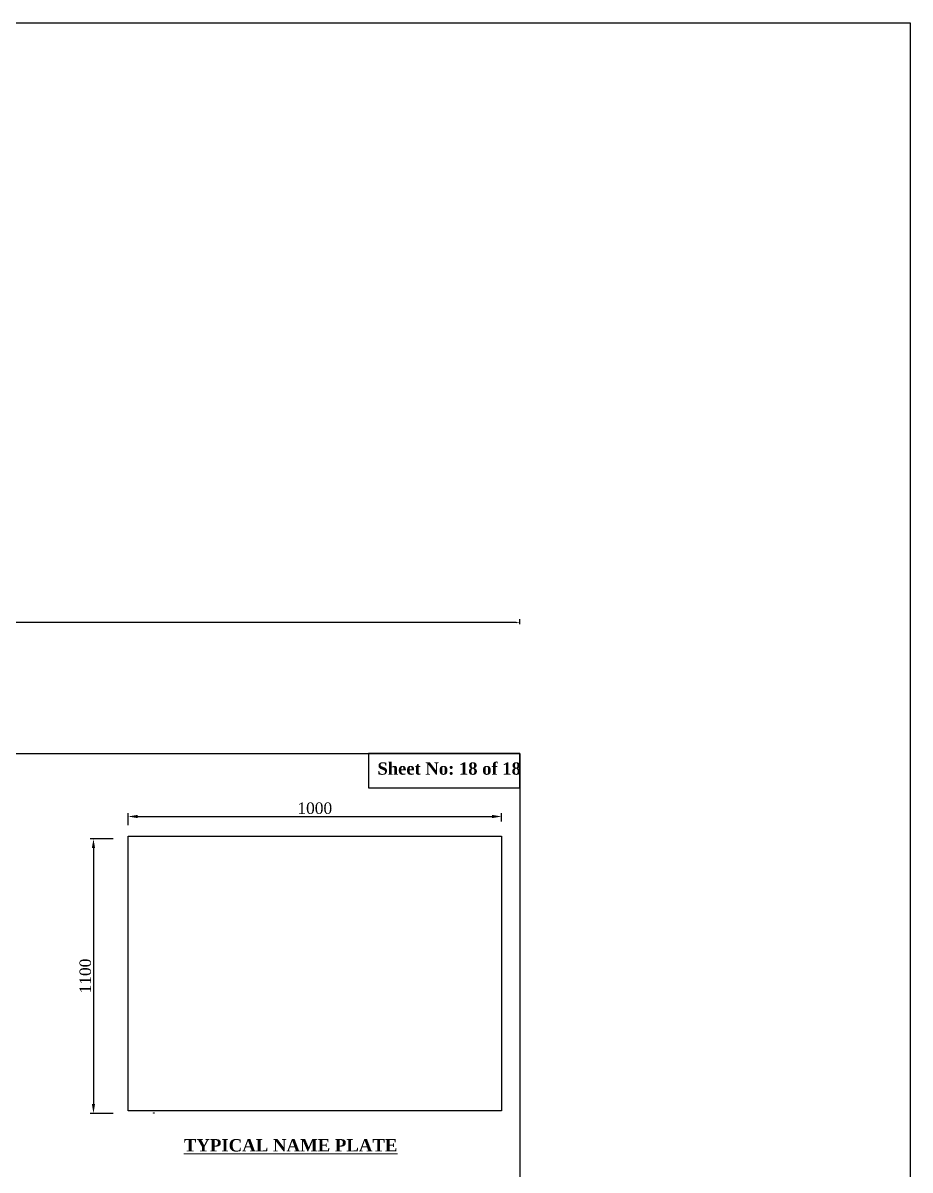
# Model space of a CAD drawing. Header units: metres. Extents: x -2434 to 11656, y -15288 to 8109.
# Drawn here: x 3526.2 to 3621.1, y -14021.2 to -13898.6 of the extents above; entities that cross this region are included whole.
import ezdxf

# ---------------------------------------------------------------- set-up
doc = ezdxf.new("R2010")
doc.units = ezdxf.units.M
doc.layers.add('Blocks', color=11, linetype='Continuous', lineweight=9)
doc.layers.add('LINE', color=7, linetype='Continuous')
doc.styles.get("Standard").update_dxf_attribs({"font": 'times.ttf'})
doc.dimstyles.get("Standard").update_dxf_attribs({"dimtxt": 0.5, "dimasz": 0.4075, "dimexe": 0.364, "dimexo": 0.219, "dimgap": 0.09, "dimtad": 0, "dimdec": 0, "dimlfac": 1000, "dimzin": 0, "dimdsep": 46, "dimtxsty": 'Standard', "dimcen": 0.09, "dimadec": 0, "dimazin": 0, "dimtfac": 1, "dimtdec": 0, "dimtofl": 0, "dimtmove": 0, "dimatfit": 3, "dimfxl": 1, "dimtolj": 1, "dimtzin": 0, "dimarcsym": 0})
picture_1 = doc.add_image_def('image1.png', size_in_pixel=(359, 227))
picture_2 = doc.add_image_def('image2.png', size_in_pixel=(340, 250))

# ---------------------------------------------------------------- blocks, each defined once
blk = doc.blocks.new('*D1467')
at = {"layer": 'Blocks', "color": 0, "linetype": 'ByBlock', "lineweight": -2, "ltscale": 0.5}
for p, q in [((3535.85, -13985.79), (3533.4, -13985.79)), ((3533.76, -13986.79), (3533.76, -14014.14)), ((3535.85, -14015.14), (3533.4, -14015.14))]:
    blk.add_line(p, q, dxfattribs=at)
at = {"layer": 'Blocks', "color": 0, "linetype": 'ByBlock', "lineweight": -3, "ltscale": 0.5}
for points in [[(3533.59, -13986.79), (3533.93, -13986.79), (3533.76, -13985.79)], [(3533.59, -14014.14), (3533.93, -14014.14), (3533.76, -14015.14)]]:
    blk.add_solid(points, dxfattribs=at)
at = {"layer": 'Defpoints', "color": 0, "linetype": 'ByBlock', "lineweight": -3, "ltscale": 0.5}
for p in [(3536.07, -13985.79), (3533.76, -14015.14), (3536.07, -14015.14)]:
    blk.add_point(p, dxfattribs=at)
at = {"layer": 'Blocks', "color": 0, "linetype": 'ByBlock', "lineweight": 13, "ltscale": 0.5, "insert": (3532.89, -14000.46), "char_height": 1.23, "attachment_point": 5, "rotation": 90}
blk.add_mtext('\\A1;1100', dxfattribs=at)
blk = doc.blocks.new('*D1476')
at = {"color": 0, "lineweight": -2, "ltscale": 0.5}
for p, q in [((3412.6, -13962.84), (3412.6, -13962.32)), ((3413, -13962.69), (3494.83, -13962.69)), ((3578.94, -13962.69), (3497.11, -13962.69)), ((3579.34, -13962.84), (3579.34, -13962.32))]:
    blk.add_line(p, q, dxfattribs=at)
at = {"color": 0, "linetype": 'Continuous', "lineweight": -3, "ltscale": 0.5}
for points in [[(3413, -13962.62), (3413, -13962.75), (3412.6, -13962.69)], [(3578.94, -13962.62), (3578.94, -13962.75), (3579.34, -13962.69)]]:
    blk.add_solid(points, dxfattribs=at)
at = {"layer": 'Defpoints', "color": 0, "linetype": 'Continuous', "lineweight": -3, "ltscale": 0.5}
for p in [(3579.34, -13962.69), (3412.6, -13976.69), (3579.34, -13976.69)]:
    blk.add_point(p, dxfattribs=at)
at = {"color": 0, "linetype": 'Continuous', "lineweight": -3, "ltscale": 0.5, "insert": (3495.97, -13962.69), "char_height": 0.5, "attachment_point": 5}
blk.add_mtext('\\A1;166746', dxfattribs=at)
blk = doc.blocks.new('*D1505')
at = {"layer": 'Blocks', "color": 0, "linetype": 'ByBlock', "lineweight": -2, "ltscale": 0.5}
for p, q in [((3535.85, -13985.79), (3533.4, -13985.79)), ((3533.76, -13986.79), (3533.76, -14014.14)), ((3535.85, -14015.14), (3533.4, -14015.14))]:
    blk.add_line(p, q, dxfattribs=at)
at = {"layer": 'Blocks', "color": 0, "linetype": 'ByBlock', "lineweight": -3, "ltscale": 0.5}
for points in [[(3533.59, -13986.79), (3533.93, -13986.79), (3533.76, -13985.79)], [(3533.59, -14014.14), (3533.93, -14014.14), (3533.76, -14015.14)]]:
    blk.add_solid(points, dxfattribs=at)
at = {"layer": 'Defpoints', "color": 0, "linetype": 'ByBlock', "lineweight": -3, "ltscale": 0.5}
for p in [(3536.07, -13985.79), (3533.76, -14015.14), (3536.07, -14015.14)]:
    blk.add_point(p, dxfattribs=at)
at = {"layer": 'Blocks', "color": 0, "linetype": 'ByBlock', "lineweight": 13, "ltscale": 0.5, "insert": (3532.89, -14000.46), "char_height": 1.23, "attachment_point": 5, "rotation": 90}
blk.add_mtext('\\A1;1100', dxfattribs=at)
blk = doc.blocks.new('*D1510')
at = {"layer": 'Blocks', "color": 0, "linetype": 'ByBlock', "lineweight": -2, "ltscale": 0.5}
for p, q in [((3537.47, -13984.34), (3537.47, -13983.04)), ((3538.47, -13983.41), (3576.38, -13983.41)), ((3577.38, -13983.95), (3577.38, -13983.04))]:
    blk.add_line(p, q, dxfattribs=at)
at = {"layer": 'Blocks', "color": 0, "linetype": 'ByBlock', "lineweight": -3, "ltscale": 0.5}
for points in [[(3538.47, -13983.24), (3538.47, -13983.58), (3537.47, -13983.41)], [(3576.38, -13983.24), (3576.38, -13983.58), (3577.38, -13983.41)]]:
    blk.add_solid(points, dxfattribs=at)
at = {"layer": 'Defpoints', "color": 0, "linetype": 'ByBlock', "lineweight": -3, "ltscale": 0.5}
for p in [(3577.38, -13983.41), (3537.47, -13984.56), (3577.38, -13984.16)]:
    blk.add_point(p, dxfattribs=at)
at = {"layer": 'Blocks', "color": 0, "linetype": 'ByBlock', "lineweight": 13, "ltscale": 0.5, "insert": (3557.42, -13982.53), "char_height": 1.23, "attachment_point": 5}
blk.add_mtext('\\A1;1000', dxfattribs=at)
blk = doc.blocks.new('*D1515')
at = {"color": 0, "lineweight": -2, "ltscale": 0.5}
for p, q in [((3412.6, -13962.84), (3412.6, -13962.32)), ((3413, -13962.69), (3494.83, -13962.69)), ((3578.94, -13962.69), (3497.11, -13962.69)), ((3579.34, -13962.84), (3579.34, -13962.32))]:
    blk.add_line(p, q, dxfattribs=at)
at = {"color": 0, "linetype": 'Continuous', "lineweight": -3, "ltscale": 0.5}
for points in [[(3413, -13962.62), (3413, -13962.75), (3412.6, -13962.69)], [(3578.94, -13962.62), (3578.94, -13962.75), (3579.34, -13962.69)]]:
    blk.add_solid(points, dxfattribs=at)
at = {"layer": 'Defpoints', "color": 0, "linetype": 'Continuous', "lineweight": -3, "ltscale": 0.5}
for p in [(3579.34, -13962.69), (3412.6, -13976.69), (3579.34, -13976.69)]:
    blk.add_point(p, dxfattribs=at)
at = {"color": 0, "linetype": 'Continuous', "lineweight": -3, "ltscale": 0.5, "insert": (3495.97, -13962.69), "char_height": 0.5, "attachment_point": 5}
blk.add_mtext('\\A1;166746', dxfattribs=at)

msp = doc.modelspace()

# ---------------------------------------------------------------- linework, layer by layer
at = {"color": 0, "lineweight": -3, "ltscale": 0.5}
msp.add_lwpolyline([(-254.448511, -13898.58967), (3621.057254, -13898.58967), (3621.057254, -14191.821671), (-254.448511, -14191.821671)], close=True, dxfattribs=at)
at = {"color": 7, "linetype": 'ByBlock', "lineweight": 30}
msp.add_lwpolyline([(3579.342808, -13976.688096), (3563.178001, -13976.688096), (3563.178001, -13980.351659), (3579.342808, -13980.351659)], close=True, dxfattribs=at)
msp.add_lwpolyline([(3579.342808, -13976.688096), (3563.178001, -13976.688096), (3563.178001, -13980.351659), (3579.342808, -13980.351659)], close=True, dxfattribs=at)
at = {"layer": 'LINE', "color": 1, "linetype": 'ByBlock', "lineweight": 30, "ltscale": 0.5}
msp.add_lwpolyline([(3412.596455, -14094.601588), (3412.596455, -13976.688096), (3579.342808, -13976.688096), (3579.342808, -14094.601588), (3412.596455, -14094.601588)], close=True, dxfattribs=at)
msp.add_lwpolyline([(3412.596455, -14094.601588), (3412.596455, -13976.688096), (3579.342808, -13976.688096), (3579.342808, -14094.601588), (3412.596455, -14094.601588)], close=True, dxfattribs=at)

# ---------------------------------------------------------------- texts
at = {"color": 7, "linetype": 'ByBlock', "lineweight": 30, "insert": (3564.120089, -13977.627363), "char_height": 1.3144403, "width": 70.27533172, "attachment_point": 1}
msp.add_mtext('{\\fTimes New Roman|b1|i0|c0|p18;Sheet No: 18 of 18}', dxfattribs=at)
at = {"layer": 'Blocks', "color": 0, "linetype": 'ByBlock', "lineweight": 13, "ltscale": 0.5, "insert": (3543.425722, -14017.888329), "char_height": 1.32685953, "width": 55.69635843, "attachment_point": 1}
msp.add_mtext('{\\fTimes New Roman|b1|i0|c0|p18;\\LTYPICAL NAME PLATE}', dxfattribs=at)
msp.add_mtext('{\\fTimes New Roman|b1|i0|c0|p18;\\LTYPICAL NAME PLATE}', dxfattribs=at)

# ---------------------------------------------------------------- dimensions: what is measured, and where the dimension line sits
at = {"color": 0, "linetype": 'Continuous', "lineweight": -3, "ltscale": 0.5}
for picture in ['*D1476', '*D1515']:
    dim = msp.add_linear_dim(base=(3579.342808, -13962.685963), p1=(3412.596455, -13976.688096), p2=(3579.342808, -13976.688096), dimstyle='Standard', override={"dimfxl": 0.15, "dimfxlon": 1}, dxfattribs=at)
    dim.commit()
    dim.dimension.update_dxf_attribs({"geometry": picture, "text_midpoint": (3495.969632, -13962.685963)})
at = {"layer": 'Blocks', "color": 0, "linetype": 'ByBlock', "lineweight": 13, "ltscale": 0.5}
dim = msp.add_linear_dim(base=(3577.384267, -13983.408957), p1=(3537.465675, -13984.556194), p2=(3577.384267, -13984.164897), text='1000', dimstyle='Standard', override={"dimtxt": 1.23, "dimasz": 1, "dimgap": 0.25, "dimtad": 1, "dimazin": 1, "dimfxl": 700, "dimfxlon": 1}, dxfattribs=at)
dim.commit()
dim.dimension.update_dxf_attribs({"geometry": '*D1510', "text_midpoint": (3557.424971, -13982.533315)})
for picture in ['*D1467', '*D1505']:
    dim = msp.add_linear_dim(base=(3533.760963, -14015.13504), p1=(3536.07049, -13985.790388), p2=(3536.07049, -14015.13504), angle=90, text='1100', dimstyle='Standard', override={"dimtxt": 1.23, "dimasz": 1, "dimgap": 0.25, "dimtad": 1, "dimazin": 1, "dimfxl": 700, "dimfxlon": 1}, dxfattribs=at)
    dim.commit()
    dim.dimension.update_dxf_attribs({"geometry": picture, "text_midpoint": (3532.885322, -14000.462714)})

# ---------------------------------------------------------------- pictures from other files: only their frames are drawn
at = {"color": 0, "linetype": 'Continuous', "lineweight": -3, "ltscale": 0.5}
image = msp.add_image(picture_2, insert=(3537.465675, -14014.864192), size_in_units=(39.908727, 29.344652), dxfattribs=at)
image.dxf.flags = 7
image = msp.add_image(picture_1, insert=(3540.170021, -14015.13504), size_in_units=(0.091726, 0.058), dxfattribs=at)
image.dxf.flags = 7

doc.saveas('drawing.dxf')
